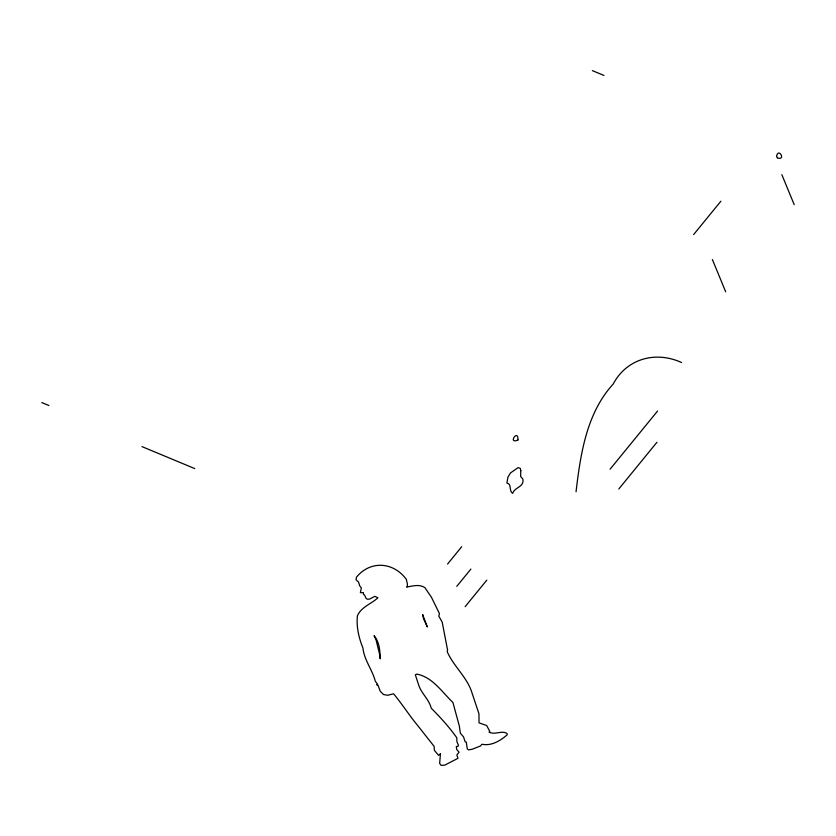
<?xml version="1.0" encoding="UTF-8"?>
<svg xmlns="http://www.w3.org/2000/svg" width="836" height="836" viewBox="0 0 836 836"><rect width="100%" height="100%" fill="white"/><g stroke="black" fill="none" stroke-linecap="round" stroke-linejoin="round"><path stroke-width="1.25" d="M576.046 491.767C580.508 454.052 586.527 413.193 613.196 384.048C626.676 358.581 655.654 350.681 681.591 362.531M777.522 157.931C786.331 160.857 778.431 146.896 776.539 156.395M517.954 440.018C518.372 427.938 507.264 444.7 517.986 439.987M693.65 234.55L720.904 201.183M447.573 564.028L461.702 546.723M456.769 586.36L470.887 569.086M465.14 606.664L486.813 580.121M610.071 469.215L657.587 411.019M618.818 488.966L656.939 442.286M592.348 70.611L603.968 75.449M41.8 402.565L48.916 405.533M141.984 446.612L194.704 468.568M777.355 157.795L776.571 156.531M781.838 174.661L794.2 204.653M712.366 259.505L725.69 291.806M440.447 753.727L439.652 763.435L441.168 765.389L444.731 765.17L457.971 758.315L456.853 755.002L459.058 752.191L456.707 749.505L456.32 746.517L457.992 746.37L458.421 745.252L456.905 741.71L456.79 737.76C449.151 726.944 440.3 717.33 431.24 708.207C429.192 699.701 421.95 694.005 418.961 685.886L415.335 674.83L416.756 674.098C432.672 677.118 441.983 692.156 452.934 702.47L459.34 726.118L460.364 733.162L463.541 736.892L465.14 741.793L466.279 742.075L467.272 748.92L468.484 749.871L472.037 749.296L480.313 746.046L482.058 744.249C491.213 746.287 500.565 740.686 507.253 734.74L507.034 733.496C501.861 730.006 494.713 735.325 489.039 732.127L489.791 731.343L486.656 725.523L479.028 722.858L478.976 713.86L472.162 693.389C467.543 677.515 453.676 666.595 447.229 651.735L447.553 649.938L442.181 622.057L438.795 616.142L439.464 613.645L431.428 597.228L424.866 587.635C419.379 583.894 412.545 586.036 406.599 587.081L407.362 586.423L407.362 583.873L406.317 579.338C393.453 561.802 370.327 560.225 356.439 577.216L356.052 579.797L358.508 582.013L359.814 586.046L361.34 587.896L360.389 592.724L363.367 592.578L363.503 594.448L364.59 595.096L366.147 598.43L367.495 599.255L369.669 599.078L374.789 596.329L377.945 597.792C371.403 603.874 361.027 607.051 357.421 615.818C356.209 626.457 358.884 638.213 362.918 647.931C364.12 660.022 372.375 669.73 375.322 681.288L377.381 683.952L376.608 684.6L377.235 685.28L377.799 684.83L380.275 691.309L383.463 694.507L387.695 695.27L393.578 693.786C402.158 704.079 409.18 715.302 417.603 725.418L434.124 746.37L434.386 750.341L438.566 755.378L440.447 753.727M520.786 470.626L520.64 476.51L522.918 479.122C524.329 487.336 514.474 487.064 512.729 493.334C508.706 491.432 512.008 483.668 506.909 483.103L507.922 477.168L510.482 472.946L518.153 467.585L520.316 468.379L520.786 470.626M379.586 654.16L380.223 658.831C380.014 650.816 379.502 642.1 374.068 635.684L376.001 639.665L379.586 654.16M427.259 626.781L423.538 618.661L422.64 614.523L427.259 626.781"/></g></svg>
